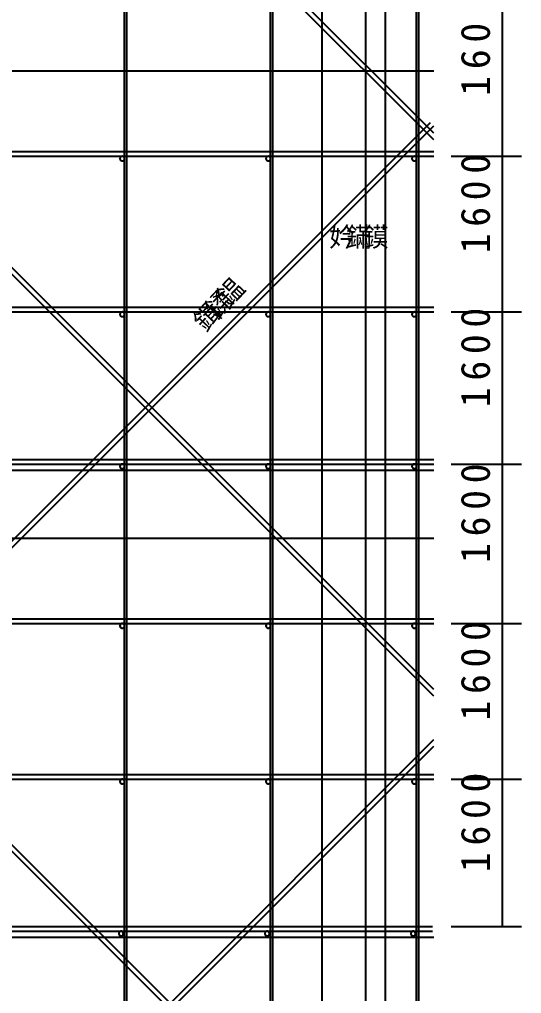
# Model space of a CAD drawing. Header units: metres. Extents: x 0 to 420, y 0 to 297.
# Drawn here: x 195.2 to 246.8, y 99.5 to 199.6 of the extents above; entities that cross this region are included whole.
import ezdxf

# ---------------------------------------------------------------- set-up
doc = ezdxf.new("R2010")
doc.units = ezdxf.units.M
for name, color, linetype in [(' ', 7, 'Continuous'), ('1588', 7, 'Continuous'), ('1861', 7, 'Continuous'), ('2140', 7, 'Continuous')]:
    doc.layers.add(name, color=color, linetype=linetype)

msp = doc.modelspace()

# ---------------------------------------------------------------- linework, layer by layer
at = {"layer": ' '}
for p, q in [((237.75, 187.26), (163.68, 261.33)), ((237.75, 187.94), (164.36, 261.33)), ((205.99, 95.28), (205.99, 261.33)), ((206.23, 95.28), (206.23, 261.33)), ((220.99, 95.28), (220.99, 261.33)), ((221.23, 95.28), (221.23, 261.33)), ((235.99, 95.28), (235.99, 261.33)), ((236.23, 95.28), (236.23, 261.33)), ((237.75, 130.78), (143.75, 224.78)), ((237.75, 130.1), (143.75, 224.1)), ((244.76, 201.95), (244.76, 185.57)), ((144.9, 96.53), (237.41, 189.05)), ((145.24, 96.2), (237.75, 188.71)), ((143.75, 186.05), (237.75, 186.05)), ((143.75, 185.57), (237.75, 185.57)), ((239.55, 185.57), (246.76, 185.57)), ((239.55, 185.57), (246.76, 185.57)), ((244.76, 185.57), (244.76, 169.57)), ((143.75, 170.05), (237.75, 170.05)), ((143.75, 169.57), (237.75, 169.57)), ((239.55, 169.57), (246.76, 169.57)), ((239.55, 169.57), (246.76, 169.57)), ((244.76, 169.57), (244.76, 153.95)), ((212.7, 96.53), (143.75, 165.49)), ((212.37, 96.2), (143.75, 164.81)), ((143.75, 154.43), (237.75, 154.43)), ((143.75, 153.95), (237.75, 153.95)), ((239.55, 153.95), (246.76, 153.95)), ((239.55, 153.95), (246.76, 153.95)), ((244.76, 153.95), (244.76, 137.57)), ((143.75, 138.05), (237.75, 138.05)), ((143.75, 137.57), (237.75, 137.57)), ((239.55, 137.57), (246.76, 137.57)), ((239.55, 137.57), (246.76, 137.57)), ((244.76, 137.57), (244.76, 121.57)), ((208.65, 96.53), (237.75, 125.64)), ((208.99, 96.2), (237.75, 124.96)), ((143.75, 122.05), (237.75, 122.05)), ((143.75, 121.57), (237.75, 121.57)), ((239.55, 121.57), (246.76, 121.57)), ((239.55, 121.57), (246.76, 121.57)), ((244.76, 121.57), (244.76, 106.43)), ((143.63, 106.43), (237.63, 106.43)), ((239.55, 106.43), (246.76, 106.43)), ((143.63, 105.95), (237.63, 105.95))]:
    msp.add_line(p, q, dxfattribs=at)
for points in [[(205.99, 185.33), (205.99, 185.35), (205.99, 185.37), (205.98, 185.4), (205.97, 185.42), (205.96, 185.44), (205.95, 185.46), (205.94, 185.48), (205.92, 185.5), (205.91, 185.51), (205.89, 185.53), (205.87, 185.54), (205.84, 185.55), (205.82, 185.56), (205.8, 185.56), (205.78, 185.57), (205.75, 185.57), (205.73, 185.57), (205.71, 185.56), (205.68, 185.56), (205.66, 185.55), (205.64, 185.54), (205.62, 185.53), (205.6, 185.51), (205.58, 185.5), (205.57, 185.48), (205.55, 185.46), (205.54, 185.44), (205.53, 185.42), (205.52, 185.4), (205.52, 185.37), (205.51, 185.35), (205.51, 185.33), (205.51, 185.3), (205.52, 185.28), (205.52, 185.26), (205.53, 185.24), (205.54, 185.21), (205.55, 185.19), (205.57, 185.17), (205.58, 185.16), (205.6, 185.14), (205.62, 185.13), (205.64, 185.12), (205.66, 185.11), (205.68, 185.1), (205.71, 185.09), (205.73, 185.09), (205.75, 185.09), (205.78, 185.09), (205.8, 185.09), (205.82, 185.1), (205.84, 185.11), (205.87, 185.12), (205.89, 185.13), (205.91, 185.14), (205.92, 185.16), (205.94, 185.17), (205.95, 185.19), (205.96, 185.21), (205.97, 185.24), (205.98, 185.26), (205.99, 185.28), (205.99, 185.3), (205.99, 185.33)], [(220.99, 185.33), (220.99, 185.35), (220.99, 185.37), (220.98, 185.4), (220.97, 185.42), (220.96, 185.44), (220.95, 185.46), (220.94, 185.48), (220.92, 185.5), (220.91, 185.51), (220.89, 185.53), (220.87, 185.54), (220.84, 185.55), (220.82, 185.56), (220.8, 185.56), (220.78, 185.57), (220.75, 185.57), (220.73, 185.57), (220.71, 185.56), (220.68, 185.56), (220.66, 185.55), (220.64, 185.54), (220.62, 185.53), (220.6, 185.51), (220.58, 185.5), (220.57, 185.48), (220.55, 185.46), (220.54, 185.44), (220.53, 185.42), (220.52, 185.4), (220.52, 185.37), (220.51, 185.35), (220.51, 185.33), (220.51, 185.3), (220.52, 185.28), (220.52, 185.26), (220.53, 185.24), (220.54, 185.21), (220.55, 185.19), (220.57, 185.17), (220.58, 185.16), (220.6, 185.14), (220.62, 185.13), (220.64, 185.12), (220.66, 185.11), (220.68, 185.1), (220.71, 185.09), (220.73, 185.09), (220.75, 185.09), (220.78, 185.09), (220.8, 185.09), (220.82, 185.1), (220.84, 185.11), (220.87, 185.12), (220.89, 185.13), (220.91, 185.14), (220.92, 185.16), (220.94, 185.17), (220.95, 185.19), (220.96, 185.21), (220.97, 185.24), (220.98, 185.26), (220.99, 185.28), (220.99, 185.3), (220.99, 185.33)], [(235.99, 185.33), (235.99, 185.35), (235.99, 185.37), (235.98, 185.4), (235.97, 185.42), (235.96, 185.44), (235.95, 185.46), (235.94, 185.48), (235.92, 185.5), (235.91, 185.51), (235.89, 185.53), (235.87, 185.54), (235.84, 185.55), (235.82, 185.56), (235.8, 185.56), (235.78, 185.57), (235.75, 185.57), (235.73, 185.57), (235.71, 185.56), (235.68, 185.56), (235.66, 185.55), (235.64, 185.54), (235.62, 185.53), (235.6, 185.51), (235.58, 185.5), (235.57, 185.48), (235.55, 185.46), (235.54, 185.44), (235.53, 185.42), (235.52, 185.4), (235.52, 185.37), (235.51, 185.35), (235.51, 185.33), (235.51, 185.3), (235.52, 185.28), (235.52, 185.26), (235.53, 185.24), (235.54, 185.21), (235.55, 185.19), (235.57, 185.17), (235.58, 185.16), (235.6, 185.14), (235.62, 185.13), (235.64, 185.12), (235.66, 185.11), (235.68, 185.1), (235.71, 185.09), (235.73, 185.09), (235.75, 185.09), (235.78, 185.09), (235.8, 185.09), (235.82, 185.1), (235.84, 185.11), (235.87, 185.12), (235.89, 185.13), (235.91, 185.14), (235.92, 185.16), (235.94, 185.17), (235.95, 185.19), (235.96, 185.21), (235.97, 185.24), (235.98, 185.26), (235.99, 185.28), (235.99, 185.3), (235.99, 185.33)], [(205.99, 169.33), (205.99, 169.35), (205.99, 169.37), (205.98, 169.4), (205.97, 169.42), (205.96, 169.44), (205.95, 169.46), (205.94, 169.48), (205.92, 169.5), (205.91, 169.51), (205.89, 169.53), (205.87, 169.54), (205.84, 169.55), (205.82, 169.56), (205.8, 169.56), (205.78, 169.57), (205.75, 169.57), (205.73, 169.57), (205.71, 169.56), (205.68, 169.56), (205.66, 169.55), (205.64, 169.54), (205.62, 169.53), (205.6, 169.51), (205.58, 169.5), (205.57, 169.48), (205.55, 169.46), (205.54, 169.44), (205.53, 169.42), (205.52, 169.4), (205.52, 169.37), (205.51, 169.35), (205.51, 169.33), (205.51, 169.3), (205.52, 169.28), (205.52, 169.26), (205.53, 169.24), (205.54, 169.21), (205.55, 169.19), (205.57, 169.17), (205.58, 169.16), (205.6, 169.14), (205.62, 169.13), (205.64, 169.12), (205.66, 169.11), (205.68, 169.1), (205.71, 169.09), (205.73, 169.09), (205.75, 169.09), (205.78, 169.09), (205.8, 169.09), (205.82, 169.1), (205.84, 169.11), (205.87, 169.12), (205.89, 169.13), (205.91, 169.14), (205.92, 169.16), (205.94, 169.17), (205.95, 169.19), (205.96, 169.21), (205.97, 169.24), (205.98, 169.26), (205.99, 169.28), (205.99, 169.3), (205.99, 169.33)], [(220.99, 169.33), (220.99, 169.35), (220.99, 169.37), (220.98, 169.4), (220.97, 169.42), (220.96, 169.44), (220.95, 169.46), (220.94, 169.48), (220.92, 169.5), (220.91, 169.51), (220.89, 169.53), (220.87, 169.54), (220.84, 169.55), (220.82, 169.56), (220.8, 169.56), (220.78, 169.57), (220.75, 169.57), (220.73, 169.57), (220.71, 169.56), (220.68, 169.56), (220.66, 169.55), (220.64, 169.54), (220.62, 169.53), (220.6, 169.51), (220.58, 169.5), (220.57, 169.48), (220.55, 169.46), (220.54, 169.44), (220.53, 169.42), (220.52, 169.4), (220.52, 169.37), (220.51, 169.35), (220.51, 169.33), (220.51, 169.3), (220.52, 169.28), (220.52, 169.26), (220.53, 169.24), (220.54, 169.21), (220.55, 169.19), (220.57, 169.17), (220.58, 169.16), (220.6, 169.14), (220.62, 169.13), (220.64, 169.12), (220.66, 169.11), (220.68, 169.1), (220.71, 169.09), (220.73, 169.09), (220.75, 169.09), (220.78, 169.09), (220.8, 169.09), (220.82, 169.1), (220.84, 169.11), (220.87, 169.12), (220.89, 169.13), (220.91, 169.14), (220.92, 169.16), (220.94, 169.17), (220.95, 169.19), (220.96, 169.21), (220.97, 169.24), (220.98, 169.26), (220.99, 169.28), (220.99, 169.3), (220.99, 169.33)], [(235.99, 169.33), (235.99, 169.35), (235.99, 169.37), (235.98, 169.4), (235.97, 169.42), (235.96, 169.44), (235.95, 169.46), (235.94, 169.48), (235.92, 169.5), (235.91, 169.51), (235.89, 169.53), (235.87, 169.54), (235.84, 169.55), (235.82, 169.56), (235.8, 169.56), (235.78, 169.57), (235.75, 169.57), (235.73, 169.57), (235.71, 169.56), (235.68, 169.56), (235.66, 169.55), (235.64, 169.54), (235.62, 169.53), (235.6, 169.51), (235.58, 169.5), (235.57, 169.48), (235.55, 169.46), (235.54, 169.44), (235.53, 169.42), (235.52, 169.4), (235.52, 169.37), (235.51, 169.35), (235.51, 169.33), (235.51, 169.3), (235.52, 169.28), (235.52, 169.26), (235.53, 169.24), (235.54, 169.21), (235.55, 169.19), (235.57, 169.17), (235.58, 169.16), (235.6, 169.14), (235.62, 169.13), (235.64, 169.12), (235.66, 169.11), (235.68, 169.1), (235.71, 169.09), (235.73, 169.09), (235.75, 169.09), (235.78, 169.09), (235.8, 169.09), (235.82, 169.1), (235.84, 169.11), (235.87, 169.12), (235.89, 169.13), (235.91, 169.14), (235.92, 169.16), (235.94, 169.17), (235.95, 169.19), (235.96, 169.21), (235.97, 169.24), (235.98, 169.26), (235.99, 169.28), (235.99, 169.3), (235.99, 169.33)], [(205.99, 153.71), (205.99, 153.74), (205.99, 153.76), (205.98, 153.78), (205.97, 153.8), (205.96, 153.83), (205.95, 153.85), (205.94, 153.87), (205.92, 153.88), (205.91, 153.9), (205.89, 153.91), (205.87, 153.92), (205.84, 153.93), (205.82, 153.94), (205.8, 153.95), (205.78, 153.95), (205.75, 153.95), (205.73, 153.95), (205.71, 153.95), (205.68, 153.94), (205.66, 153.93), (205.64, 153.92), (205.62, 153.91), (205.6, 153.9), (205.58, 153.88), (205.57, 153.87), (205.55, 153.85), (205.54, 153.83), (205.53, 153.8), (205.52, 153.78), (205.52, 153.76), (205.51, 153.74), (205.51, 153.71), (205.51, 153.69), (205.52, 153.67), (205.52, 153.64), (205.53, 153.62), (205.54, 153.6), (205.55, 153.58), (205.57, 153.56), (205.58, 153.54), (205.6, 153.53), (205.62, 153.51), (205.64, 153.5), (205.66, 153.49), (205.68, 153.48), (205.71, 153.48), (205.73, 153.47), (205.75, 153.47), (205.78, 153.47), (205.8, 153.48), (205.82, 153.48), (205.84, 153.49), (205.87, 153.5), (205.89, 153.51), (205.91, 153.53), (205.92, 153.54), (205.94, 153.56), (205.95, 153.58), (205.96, 153.6), (205.97, 153.62), (205.98, 153.64), (205.99, 153.67), (205.99, 153.69), (205.99, 153.71)], [(220.99, 153.71), (220.99, 153.74), (220.99, 153.76), (220.98, 153.78), (220.97, 153.8), (220.96, 153.83), (220.95, 153.85), (220.94, 153.87), (220.92, 153.88), (220.91, 153.9), (220.89, 153.91), (220.87, 153.92), (220.84, 153.93), (220.82, 153.94), (220.8, 153.95), (220.78, 153.95), (220.75, 153.95), (220.73, 153.95), (220.71, 153.95), (220.68, 153.94), (220.66, 153.93), (220.64, 153.92), (220.62, 153.91), (220.6, 153.9), (220.58, 153.88), (220.57, 153.87), (220.55, 153.85), (220.54, 153.83), (220.53, 153.8), (220.52, 153.78), (220.52, 153.76), (220.51, 153.74), (220.51, 153.71), (220.51, 153.69), (220.52, 153.67), (220.52, 153.64), (220.53, 153.62), (220.54, 153.6), (220.55, 153.58), (220.57, 153.56), (220.58, 153.54), (220.6, 153.53), (220.62, 153.51), (220.64, 153.5), (220.66, 153.49), (220.68, 153.48), (220.71, 153.48), (220.73, 153.47), (220.75, 153.47), (220.78, 153.47), (220.8, 153.48), (220.82, 153.48), (220.84, 153.49), (220.87, 153.5), (220.89, 153.51), (220.91, 153.53), (220.92, 153.54), (220.94, 153.56), (220.95, 153.58), (220.96, 153.6), (220.97, 153.62), (220.98, 153.64), (220.99, 153.67), (220.99, 153.69), (220.99, 153.71)], [(235.99, 153.71), (235.99, 153.74), (235.99, 153.76), (235.98, 153.78), (235.97, 153.8), (235.96, 153.83), (235.95, 153.85), (235.94, 153.87), (235.92, 153.88), (235.91, 153.9), (235.89, 153.91), (235.87, 153.92), (235.84, 153.93), (235.82, 153.94), (235.8, 153.95), (235.78, 153.95), (235.75, 153.95), (235.73, 153.95), (235.71, 153.95), (235.68, 153.94), (235.66, 153.93), (235.64, 153.92), (235.62, 153.91), (235.6, 153.9), (235.58, 153.88), (235.57, 153.87), (235.55, 153.85), (235.54, 153.83), (235.53, 153.8), (235.52, 153.78), (235.52, 153.76), (235.51, 153.74), (235.51, 153.71), (235.51, 153.69), (235.52, 153.67), (235.52, 153.64), (235.53, 153.62), (235.54, 153.6), (235.55, 153.58), (235.57, 153.56), (235.58, 153.54), (235.6, 153.53), (235.62, 153.51), (235.64, 153.5), (235.66, 153.49), (235.68, 153.48), (235.71, 153.48), (235.73, 153.47), (235.75, 153.47), (235.78, 153.47), (235.8, 153.48), (235.82, 153.48), (235.84, 153.49), (235.87, 153.5), (235.89, 153.51), (235.91, 153.53), (235.92, 153.54), (235.94, 153.56), (235.95, 153.58), (235.96, 153.6), (235.97, 153.62), (235.98, 153.64), (235.99, 153.67), (235.99, 153.69), (235.99, 153.71)], [(205.99, 137.33), (205.99, 137.35), (205.99, 137.37), (205.98, 137.4), (205.97, 137.42), (205.96, 137.44), (205.95, 137.46), (205.94, 137.48), (205.92, 137.5), (205.91, 137.51), (205.89, 137.53), (205.87, 137.54), (205.84, 137.55), (205.82, 137.56), (205.8, 137.56), (205.78, 137.57), (205.75, 137.57), (205.73, 137.57), (205.71, 137.56), (205.68, 137.56), (205.66, 137.55), (205.64, 137.54), (205.62, 137.53), (205.6, 137.51), (205.58, 137.5), (205.57, 137.48), (205.55, 137.46), (205.54, 137.44), (205.53, 137.42), (205.52, 137.4), (205.52, 137.37), (205.51, 137.35), (205.51, 137.33), (205.51, 137.3), (205.52, 137.28), (205.52, 137.26), (205.53, 137.24), (205.54, 137.21), (205.55, 137.19), (205.57, 137.17), (205.58, 137.16), (205.6, 137.14), (205.62, 137.13), (205.64, 137.12), (205.66, 137.11), (205.68, 137.1), (205.71, 137.09), (205.73, 137.09), (205.75, 137.09), (205.78, 137.09), (205.8, 137.09), (205.82, 137.1), (205.84, 137.11), (205.87, 137.12), (205.89, 137.13), (205.91, 137.14), (205.92, 137.16), (205.94, 137.17), (205.95, 137.19), (205.96, 137.21), (205.97, 137.24), (205.98, 137.26), (205.99, 137.28), (205.99, 137.3), (205.99, 137.33)], [(220.99, 137.33), (220.99, 137.35), (220.99, 137.37), (220.98, 137.4), (220.97, 137.42), (220.96, 137.44), (220.95, 137.46), (220.94, 137.48), (220.92, 137.5), (220.91, 137.51), (220.89, 137.53), (220.87, 137.54), (220.84, 137.55), (220.82, 137.56), (220.8, 137.56), (220.78, 137.57), (220.75, 137.57), (220.73, 137.57), (220.71, 137.56), (220.68, 137.56), (220.66, 137.55), (220.64, 137.54), (220.62, 137.53), (220.6, 137.51), (220.58, 137.5), (220.57, 137.48), (220.55, 137.46), (220.54, 137.44), (220.53, 137.42), (220.52, 137.4), (220.52, 137.37), (220.51, 137.35), (220.51, 137.33), (220.51, 137.3), (220.52, 137.28), (220.52, 137.26), (220.53, 137.24), (220.54, 137.21), (220.55, 137.19), (220.57, 137.17), (220.58, 137.16), (220.6, 137.14), (220.62, 137.13), (220.64, 137.12), (220.66, 137.11), (220.68, 137.1), (220.71, 137.09), (220.73, 137.09), (220.75, 137.09), (220.78, 137.09), (220.8, 137.09), (220.82, 137.1), (220.84, 137.11), (220.87, 137.12), (220.89, 137.13), (220.91, 137.14), (220.92, 137.16), (220.94, 137.17), (220.95, 137.19), (220.96, 137.21), (220.97, 137.24), (220.98, 137.26), (220.99, 137.28), (220.99, 137.3), (220.99, 137.33)], [(235.99, 137.33), (235.99, 137.35), (235.99, 137.37), (235.98, 137.4), (235.97, 137.42), (235.96, 137.44), (235.95, 137.46), (235.94, 137.48), (235.92, 137.5), (235.91, 137.51), (235.89, 137.53), (235.87, 137.54), (235.84, 137.55), (235.82, 137.56), (235.8, 137.56), (235.78, 137.57), (235.75, 137.57), (235.73, 137.57), (235.71, 137.56), (235.68, 137.56), (235.66, 137.55), (235.64, 137.54), (235.62, 137.53), (235.6, 137.51), (235.58, 137.5), (235.57, 137.48), (235.55, 137.46), (235.54, 137.44), (235.53, 137.42), (235.52, 137.4), (235.52, 137.37), (235.51, 137.35), (235.51, 137.33), (235.51, 137.3), (235.52, 137.28), (235.52, 137.26), (235.53, 137.24), (235.54, 137.21), (235.55, 137.19), (235.57, 137.17), (235.58, 137.16), (235.6, 137.14), (235.62, 137.13), (235.64, 137.12), (235.66, 137.11), (235.68, 137.1), (235.71, 137.09), (235.73, 137.09), (235.75, 137.09), (235.78, 137.09), (235.8, 137.09), (235.82, 137.1), (235.84, 137.11), (235.87, 137.12), (235.89, 137.13), (235.91, 137.14), (235.92, 137.16), (235.94, 137.17), (235.95, 137.19), (235.96, 137.21), (235.97, 137.24), (235.98, 137.26), (235.99, 137.28), (235.99, 137.3), (235.99, 137.33)], [(205.99, 121.33), (205.99, 121.35), (205.99, 121.37), (205.98, 121.4), (205.97, 121.42), (205.96, 121.44), (205.95, 121.46), (205.94, 121.48), (205.92, 121.5), (205.91, 121.51), (205.89, 121.53), (205.87, 121.54), (205.84, 121.55), (205.82, 121.56), (205.8, 121.56), (205.78, 121.57), (205.75, 121.57), (205.73, 121.57), (205.71, 121.56), (205.68, 121.56), (205.66, 121.55), (205.64, 121.54), (205.62, 121.53), (205.6, 121.51), (205.58, 121.5), (205.57, 121.48), (205.55, 121.46), (205.54, 121.44), (205.53, 121.42), (205.52, 121.4), (205.52, 121.37), (205.51, 121.35), (205.51, 121.33), (205.51, 121.3), (205.52, 121.28), (205.52, 121.26), (205.53, 121.24), (205.54, 121.21), (205.55, 121.19), (205.57, 121.17), (205.58, 121.16), (205.6, 121.14), (205.62, 121.13), (205.64, 121.12), (205.66, 121.11), (205.68, 121.1), (205.71, 121.09), (205.73, 121.09), (205.75, 121.09), (205.78, 121.09), (205.8, 121.09), (205.82, 121.1), (205.84, 121.11), (205.87, 121.12), (205.89, 121.13), (205.91, 121.14), (205.92, 121.16), (205.94, 121.17), (205.95, 121.19), (205.96, 121.21), (205.97, 121.24), (205.98, 121.26), (205.99, 121.28), (205.99, 121.3), (205.99, 121.33)], [(220.99, 121.33), (220.99, 121.35), (220.99, 121.37), (220.98, 121.4), (220.97, 121.42), (220.96, 121.44), (220.95, 121.46), (220.94, 121.48), (220.92, 121.5), (220.91, 121.51), (220.89, 121.53), (220.87, 121.54), (220.84, 121.55), (220.82, 121.56), (220.8, 121.56), (220.78, 121.57), (220.75, 121.57), (220.73, 121.57), (220.71, 121.56), (220.68, 121.56), (220.66, 121.55), (220.64, 121.54), (220.62, 121.53), (220.6, 121.51), (220.58, 121.5), (220.57, 121.48), (220.55, 121.46), (220.54, 121.44), (220.53, 121.42), (220.52, 121.4), (220.52, 121.37), (220.51, 121.35), (220.51, 121.33), (220.51, 121.3), (220.52, 121.28), (220.52, 121.26), (220.53, 121.24), (220.54, 121.21), (220.55, 121.19), (220.57, 121.17), (220.58, 121.16), (220.6, 121.14), (220.62, 121.13), (220.64, 121.12), (220.66, 121.11), (220.68, 121.1), (220.71, 121.09), (220.73, 121.09), (220.75, 121.09), (220.78, 121.09), (220.8, 121.09), (220.82, 121.1), (220.84, 121.11), (220.87, 121.12), (220.89, 121.13), (220.91, 121.14), (220.92, 121.16), (220.94, 121.17), (220.95, 121.19), (220.96, 121.21), (220.97, 121.24), (220.98, 121.26), (220.99, 121.28), (220.99, 121.3), (220.99, 121.33)], [(235.99, 121.33), (235.99, 121.35), (235.99, 121.37), (235.98, 121.4), (235.97, 121.42), (235.96, 121.44), (235.95, 121.46), (235.94, 121.48), (235.92, 121.5), (235.91, 121.51), (235.89, 121.53), (235.87, 121.54), (235.84, 121.55), (235.82, 121.56), (235.8, 121.56), (235.78, 121.57), (235.75, 121.57), (235.73, 121.57), (235.71, 121.56), (235.68, 121.56), (235.66, 121.55), (235.64, 121.54), (235.62, 121.53), (235.6, 121.51), (235.58, 121.5), (235.57, 121.48), (235.55, 121.46), (235.54, 121.44), (235.53, 121.42), (235.52, 121.4), (235.52, 121.37), (235.51, 121.35), (235.51, 121.33), (235.51, 121.3), (235.52, 121.28), (235.52, 121.26), (235.53, 121.24), (235.54, 121.21), (235.55, 121.19), (235.57, 121.17), (235.58, 121.16), (235.6, 121.14), (235.62, 121.13), (235.64, 121.12), (235.66, 121.11), (235.68, 121.1), (235.71, 121.09), (235.73, 121.09), (235.75, 121.09), (235.78, 121.09), (235.8, 121.09), (235.82, 121.1), (235.84, 121.11), (235.87, 121.12), (235.89, 121.13), (235.91, 121.14), (235.92, 121.16), (235.94, 121.17), (235.95, 121.19), (235.96, 121.21), (235.97, 121.24), (235.98, 121.26), (235.99, 121.28), (235.99, 121.3), (235.99, 121.33)], [(205.87, 105.71), (205.87, 105.74), (205.86, 105.76), (205.86, 105.78), (205.85, 105.8), (205.84, 105.83), (205.83, 105.85), (205.81, 105.87), (205.8, 105.88), (205.78, 105.9), (205.76, 105.91), (205.74, 105.92), (205.72, 105.93), (205.7, 105.94), (205.67, 105.95), (205.65, 105.95), (205.63, 105.95), (205.6, 105.95), (205.58, 105.95), (205.56, 105.94), (205.54, 105.93), (205.52, 105.92), (205.49, 105.91), (205.48, 105.9), (205.46, 105.88), (205.44, 105.87), (205.43, 105.85), (205.42, 105.83), (205.41, 105.8), (205.4, 105.78), (205.39, 105.76), (205.39, 105.74), (205.39, 105.71), (205.39, 105.69), (205.39, 105.67), (205.4, 105.64), (205.41, 105.62), (205.42, 105.6), (205.43, 105.58), (205.44, 105.56), (205.46, 105.54), (205.48, 105.53), (205.49, 105.51), (205.52, 105.5), (205.54, 105.49), (205.56, 105.48), (205.58, 105.48), (205.6, 105.47), (205.63, 105.47), (205.65, 105.47), (205.67, 105.48), (205.7, 105.48), (205.72, 105.49), (205.74, 105.5), (205.76, 105.51), (205.78, 105.53), (205.8, 105.54), (205.81, 105.56), (205.83, 105.58), (205.84, 105.6), (205.85, 105.62), (205.86, 105.64), (205.86, 105.67), (205.87, 105.69), (205.87, 105.71)], [(220.87, 105.71), (220.87, 105.74), (220.86, 105.76), (220.86, 105.78), (220.85, 105.8), (220.84, 105.83), (220.83, 105.85), (220.81, 105.87), (220.8, 105.88), (220.78, 105.9), (220.76, 105.91), (220.74, 105.92), (220.72, 105.93), (220.7, 105.94), (220.67, 105.95), (220.65, 105.95), (220.63, 105.95), (220.6, 105.95), (220.58, 105.95), (220.56, 105.94), (220.54, 105.93), (220.52, 105.92), (220.49, 105.91), (220.48, 105.9), (220.46, 105.88), (220.44, 105.87), (220.43, 105.85), (220.42, 105.83), (220.41, 105.8), (220.4, 105.78), (220.39, 105.76), (220.39, 105.74), (220.39, 105.71), (220.39, 105.69), (220.39, 105.67), (220.4, 105.64), (220.41, 105.62), (220.42, 105.6), (220.43, 105.58), (220.44, 105.56), (220.46, 105.54), (220.48, 105.53), (220.49, 105.51), (220.52, 105.5), (220.54, 105.49), (220.56, 105.48), (220.58, 105.48), (220.6, 105.47), (220.63, 105.47), (220.65, 105.47), (220.67, 105.48), (220.7, 105.48), (220.72, 105.49), (220.74, 105.5), (220.76, 105.51), (220.78, 105.53), (220.8, 105.54), (220.81, 105.56), (220.83, 105.58), (220.84, 105.6), (220.85, 105.62), (220.86, 105.64), (220.86, 105.67), (220.87, 105.69), (220.87, 105.71)], [(235.87, 105.71), (235.87, 105.74), (235.86, 105.76), (235.86, 105.78), (235.85, 105.8), (235.84, 105.83), (235.83, 105.85), (235.81, 105.87), (235.8, 105.88), (235.78, 105.9), (235.76, 105.91), (235.74, 105.92), (235.72, 105.93), (235.7, 105.94), (235.67, 105.95), (235.65, 105.95), (235.63, 105.95), (235.6, 105.95), (235.58, 105.95), (235.56, 105.94), (235.54, 105.93), (235.52, 105.92), (235.49, 105.91), (235.48, 105.9), (235.46, 105.88), (235.44, 105.87), (235.43, 105.85), (235.42, 105.83), (235.41, 105.8), (235.4, 105.78), (235.39, 105.76), (235.39, 105.74), (235.39, 105.71), (235.39, 105.69), (235.39, 105.67), (235.4, 105.64), (235.41, 105.62), (235.42, 105.6), (235.43, 105.58), (235.44, 105.56), (235.46, 105.54), (235.48, 105.53), (235.49, 105.51), (235.52, 105.5), (235.54, 105.49), (235.56, 105.48), (235.58, 105.48), (235.6, 105.47), (235.63, 105.47), (235.65, 105.47), (235.67, 105.48), (235.7, 105.48), (235.72, 105.49), (235.74, 105.5), (235.76, 105.51), (235.78, 105.53), (235.8, 105.54), (235.81, 105.56), (235.83, 105.58), (235.84, 105.6), (235.85, 105.62), (235.86, 105.64), (235.86, 105.67), (235.87, 105.69), (235.87, 105.71)]]:
    msp.add_lwpolyline(points, dxfattribs=at)
at = {"layer": '1588'}
for p, q in [((143.75, 194.33), (237.75, 194.33)), ((143.75, 153.33), (237.75, 153.33)), ((143.75, 146.33), (237.75, 146.33)), ((143.75, 105.33), (237.75, 105.33))]:
    msp.add_line(p, q, dxfattribs=at)
at = {"layer": '1861'}
for p, q in [((226.25, 249.33), (226.25, 87.63)), ((232.75, 249.33), (232.75, 87.63))]:
    msp.add_line(p, q, dxfattribs=at)
at = {"layer": '2140'}
msp.add_line((230.75, 254.52), (230.75, 81.51), dxfattribs=at)

# ---------------------------------------------------------------- texts
at = {"layer": ' '}
for s, height, rotation, p in [('0', 3, 90, (243.51, 197.24)), ('6', 3, 90, (243.51, 194.51)), ('1', 3, 90, (243.51, 191.78)), ('0', 3, 90, (243.51, 183.77)), ('0', 3, 90, (243.51, 181.04)), ('6', 3, 90, (243.51, 178.32)), ('1', 3, 90, (243.51, 175.59)), ('鎾', 2, 46.96, (216.71, 169.98)), ('鍒', 2, 46.96, (215.52, 168.71)), ('鍓', 2, 46.96, (214.33, 167.44)), ('0', 3, 90, (243.51, 167.96)), ('0', 3, 90, (243.51, 165.24)), ('6', 3, 90, (243.51, 162.51)), ('1', 3, 90, (243.51, 159.78)), ('0', 3, 90, (243.51, 151.96)), ('0', 3, 90, (243.51, 149.24)), ('6', 3, 90, (243.51, 146.51)), ('1', 3, 90, (243.51, 143.78)), ('0', 3, 90, (243.51, 135.77)), ('0', 3, 90, (243.51, 133.04)), ('6', 3, 90, (243.51, 130.32)), ('1', 3, 90, (243.51, 127.59)), ('0', 3, 90, (243.51, 120.2)), ('0', 3, 90, (243.51, 117.48)), ('6', 3, 90, (243.51, 114.75)), ('1', 3, 90, (243.51, 112.02))]:
    msp.add_text(s, height=height, rotation=rotation, dxfattribs=at).set_placement(p)
for s, p in [('妗', (227.02, 176.28)), ('鏋', (228.76, 176.28)), ('鏌', (230.5, 176.28))]:
    msp.add_text(s, height=2, dxfattribs=at).set_placement(p)

doc.saveas('drawing.dxf')
